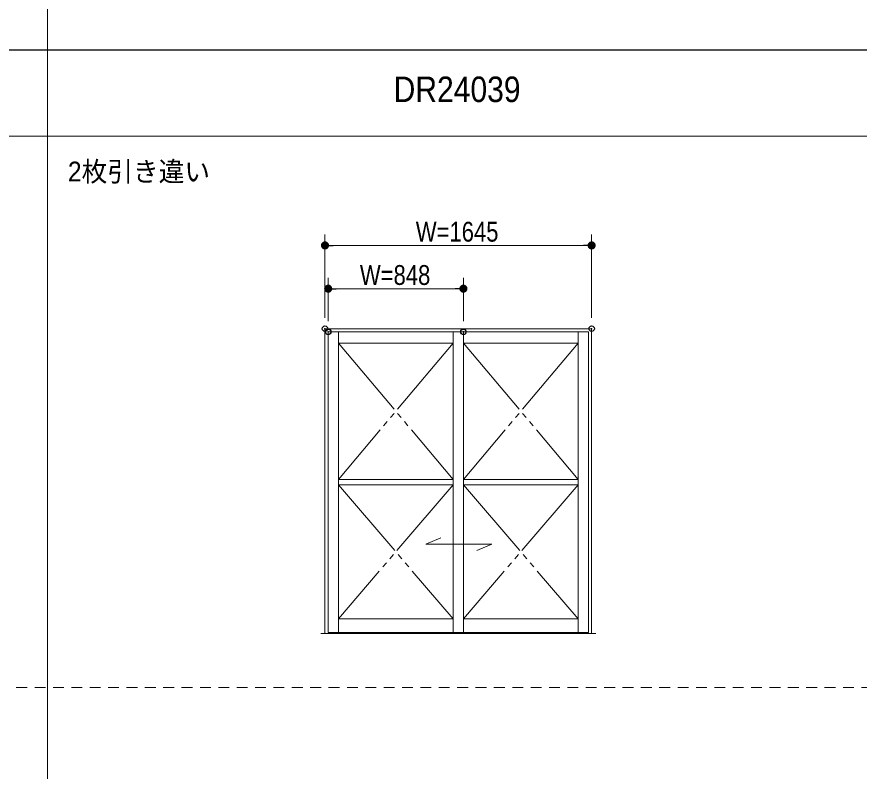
# Model space of a CAD drawing. Units: millimetres on the paper. Extents: x -303 to 303, y -152 to 152.
# Drawn here: x -206.2 to -128.3, y -68.7 to 1 of the extents above; entities that cross this region are included whole.
import ezdxf
from ezdxf.enums import TextEntityAlignment as Align

# ---------------------------------------------------------------- set-up
doc = ezdxf.new("R2010")
doc.units = ezdxf.units.MM
doc.header["$PDMODE"] = 32
doc.header["$PDSIZE"] = 0.5
doc.linetypes.add('USER1', pattern=[1.7, 1, -0.7])
doc.linetypes.add('USER3', pattern=[10.5, 8, -0.5, 0.5, -0.5, 0.5, -0.5])
for name, color, linetype, lineweight in [('0-1_3一般', 7, 'Continuous', 15), ('0-2_2寸法-1', 7, 'Continuous', 15), ('0-3_0', 7, 'Continuous', 25)]:
    doc.layers.add(name, color=color, linetype=linetype, lineweight=lineweight)
doc.layers.add('0-4_Defpoints', color=7, linetype='Continuous')
doc.styles.add('ＭＳ Ｐゴシック', font='')
doc.styles.get('ＭＳ Ｐゴシック').set_extended_font_data('MS PGothic')

# ---------------------------------------------------------------- blocks, each defined once
blk = doc.blocks.new('グループ-4')
at = {"layer": '0-1_3一般'}
for p, q in [((-114, 103), (-114, -107)), ((-190, -10), (190, -10))]:
    blk.add_line(p, q, dxfattribs=at)
at = {"layer": '0-1_3一般', "lineweight": 30}
blk.add_line((-190, -2), (190, -2), dxfattribs=at)
at = {"layer": '0-1_3一般', "linetype": 'USER1'}
blk.add_line((-190, -61), (190, -61), dxfattribs=at)
blk = doc.blocks.new('_Dot')
at = {"layer": '0-3_0'}
blk.add_line((-0.5, 0), (-1, 0), dxfattribs=at)
for points in [[(0, 0), (-0.5, 0), (-0.496, 0.063)], [(0, 0), (-0.496, -0.063), (-0.5, 0)], [(0, 0), (-0.496, 0.063), (-0.484, 0.124)], [(0, 0), (-0.484, -0.124), (-0.496, -0.063)], [(0, 0), (-0.484, 0.124), (-0.465, 0.184)], [(0, 0), (-0.465, -0.184), (-0.484, -0.124)], [(0, 0), (-0.465, 0.184), (-0.438, 0.241)], [(0, 0), (-0.438, -0.241), (-0.465, -0.184)], [(0, 0), (-0.438, 0.241), (-0.405, 0.294)], [(0, 0), (-0.405, -0.294), (-0.438, -0.241)], [(0, 0), (-0.405, 0.294), (-0.364, 0.342)], [(0, 0), (-0.364, -0.342), (-0.405, -0.294)], [(0, 0), (-0.364, 0.342), (-0.319, 0.385)], [(0, 0), (-0.319, -0.385), (-0.364, -0.342)], [(0, 0), (-0.319, 0.385), (-0.268, 0.422)], [(0, 0), (-0.268, -0.422), (-0.319, -0.385)], [(0, 0), (-0.268, 0.422), (-0.213, 0.452)], [(0, 0), (-0.213, -0.452), (-0.268, -0.422)], [(0, 0), (-0.213, 0.452), (-0.155, 0.476)], [(0, 0), (-0.155, -0.476), (-0.213, -0.452)], [(0, 0), (-0.155, 0.476), (-0.094, 0.491)], [(0, 0), (-0.094, -0.491), (-0.155, -0.476)], [(0, 0), (-0.094, 0.491), (-0.031, 0.499)], [(0, 0), (-0.031, -0.499), (-0.094, -0.491)], [(0, 0), (-0.031, 0.499), (0.031, 0.499)], [(0, 0), (0.031, -0.499), (-0.031, -0.499)], [(0, 0), (0.031, 0.499), (0.094, 0.491)], [(0, 0), (0.094, 0.491), (0.155, 0.476)], [(0, 0), (0.155, 0.476), (0.213, 0.452)], [(0, 0), (0.213, 0.452), (0.268, 0.422)], [(0, 0), (0.268, 0.422), (0.319, 0.385)], [(0, 0), (0.319, 0.385), (0.364, 0.342)], [(0, 0), (0.364, 0.342), (0.405, 0.294)], [(0, 0), (0.405, 0.294), (0.438, 0.241)], [(0, 0), (0.438, 0.241), (0.465, 0.184)], [(0, 0), (0.465, 0.184), (0.484, 0.124)], [(0, 0), (0.484, 0.124), (0.496, 0.063)], [(0, 0), (0.496, 0.063), (0.5, 0)], [(0, 0), (0.094, -0.491), (0.031, -0.499)], [(0, 0), (0.155, -0.476), (0.094, -0.491)], [(0, 0), (0.213, -0.452), (0.155, -0.476)], [(0, 0), (0.268, -0.422), (0.213, -0.452)], [(0, 0), (0.319, -0.385), (0.268, -0.422)], [(0, 0), (0.364, -0.342), (0.319, -0.385)], [(0, 0), (0.405, -0.294), (0.364, -0.342)], [(0, 0), (0.438, -0.241), (0.405, -0.294)], [(0, 0), (0.465, -0.184), (0.438, -0.241)], [(0, 0), (0.484, -0.124), (0.465, -0.184)], [(0, 0), (0.496, -0.063), (0.484, -0.124)], [(0, 0), (0.5, 0), (0.496, -0.063)]]:
    blk.add_solid(points, dxfattribs=at)
blk = doc.blocks.new('グループ-18')
at = {"layer": '0-1_3一般'}
for p, q in [((-88.337, -27.8), (-63.662, -27.8)), ((-88.337, -27.8), (-88.337, -56)), ((-63.662, -27.8), (-63.662, -56)), ((-87.126, -28.098), (-75.528, -28.098)), ((-87.096, -28.098), (-87.096, -55.901)), ((-76.472, -55.901), (-76.472, -28.098)), ((-75.558, -28.098), (-63.96, -28.098)), ((-75.528, -28.098), (-75.528, -55.901)), ((-64.904, -55.901), (-64.904, -28.098)), ((-63.96, -28.098), (-63.96, -55.901)), ((-76.472, -29.131), (-87.096, -29.131)), ((-64.904, -29.131), (-75.528, -29.131)), ((-76.472, -41.751), (-87.096, -41.751)), ((-64.904, -41.751), (-75.528, -41.751)), ((-87.096, -42.248), (-76.472, -42.248)), ((-75.528, -42.248), (-64.904, -42.248)), ((-72.888, -47.727), (-74.279, -48.323)), ((-87.096, -54.63), (-76.472, -54.63)), ((-75.528, -54.63), (-64.904, -54.63)), ((-88.735, -56), (-63.265, -56)), ((-63.96, -55.901), (-88.04, -55.901))]:
    blk.add_line(p, q, dxfattribs=at)
at = {"layer": '0-1_3一般', "linetype": 'USER3'}
for p, q in [((-76.472, -29.131), (-87.096, -41.751)), ((-87.096, -29.131), (-76.472, -41.751)), ((-64.904, -29.131), (-75.528, -41.751)), ((-75.528, -29.131), (-64.904, -41.751)), ((-76.472, -42.248), (-87.096, -54.63)), ((-87.096, -42.248), (-76.472, -54.63)), ((-75.528, -42.248), (-64.904, -54.63)), ((-64.904, -42.248), (-75.528, -54.63))]:
    blk.add_line(p, q, dxfattribs=at)
at = {"layer": '0-1_3一般'}
for points in [[(-88.04, -55.901), (-88.04, -28.098), (-87.096, -28.098)], [(-72.888, -47.727), (-79.005, -47.727), (-77.615, -47.132)]]:
    blk.add_lwpolyline(points, dxfattribs=at)

msp = doc.modelspace()

# ---------------------------------------------------------------- linework, layer by layer
at = {"layer": '0-2_2寸法-1'}
for p, q in [((-177.712, -26.8), (-177.712, -19.098)), ((-153.037, -26.8), (-153.037, -19.098)), ((-176.962, -20.098), (-153.788, -20.098)), ((-177.415, -27.098), (-177.415, -23.098)), ((-164.903, -27.098), (-164.903, -23.098)), ((-176.664, -24.098), (-165.654, -24.098))]:
    msp.add_line(p, q, dxfattribs=at)
at = {"layer": '0-4_Defpoints'}
for p in [(-153.037, -20.098), (-164.903, -24.098), (-177.712, -27.8), (-177.415, -28.098), (-164.903, -28.098), (-153.037, -27.8)]:
    msp.add_point(p, dxfattribs=at)

# ---------------------------------------------------------------- block references
at = {"layer": '0-1_3一般'}
for name in ['グループ-4', 'グループ-18']:
    msp.add_blockref(name, (-89.375, 0), dxfattribs=at)
at = {"layer": '0-2_2寸法-1', "xscale": 0.7503418, "yscale": 0.7503418, "rotation": 180}
for p in [(-177.712, -20.098), (-177.415, -24.098)]:
    msp.add_blockref('_Dot', p, dxfattribs=at)
at = {"layer": '0-2_2寸法-1', "xscale": 0.7503418, "yscale": 0.7503418}
for p in [(-153.037, -20.098), (-164.903, -24.098)]:
    msp.add_blockref('_Dot', p, dxfattribs=at)

# ---------------------------------------------------------------- texts
at = {"layer": '0-1_3一般', "style": 'ＭＳ Ｐゴシック'}
for s, height, width, p in [('DR24039', 2.361, 0.9, (-171.359, -7.546)), ('2枚引き違い', 1.834, 0.95, (-201.5, -14.729))]:
    msp.add_text(s, height=height, dxfattribs=dict(at, width=width)).set_placement(p, align=Align.BOTTOM_LEFT)
at = {"layer": '0-2_2寸法-1', "style": 'ＭＳ Ｐゴシック', "width": 0.85}
for s, p in [('W=1645', (-169.308, -20.296)), ('W=848', (-174.482, -24.301))]:
    msp.add_text(s, height=1.833, dxfattribs=at).set_placement(p, align=Align.BOTTOM_LEFT)

doc.saveas('drawing.dxf')
